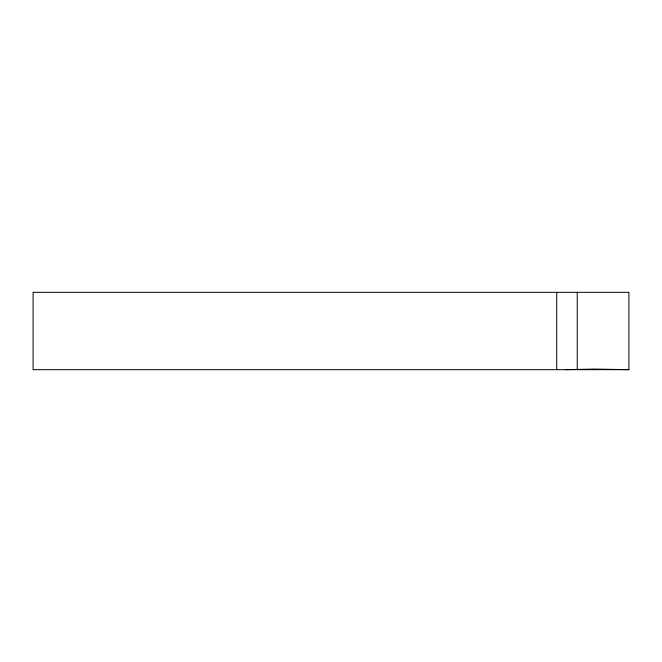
<?xml version="1.0" encoding="UTF-8"?>
<svg xmlns="http://www.w3.org/2000/svg" width="662" height="662" viewBox="0 0 662 662"><rect width="100%" height="100%" fill="white"/><g stroke="black" fill="none" stroke-linecap="round" stroke-linejoin="round"><path stroke-width="0.99" d="M565.34 369.669L594.211 369.065L628.9 369.669L628.9 292.331L33.1 292.331L33.1 369.669L628.9 369.669M577.247 292.331L577.247 369.669M556.725 292.331L556.725 369.669"/></g></svg>
